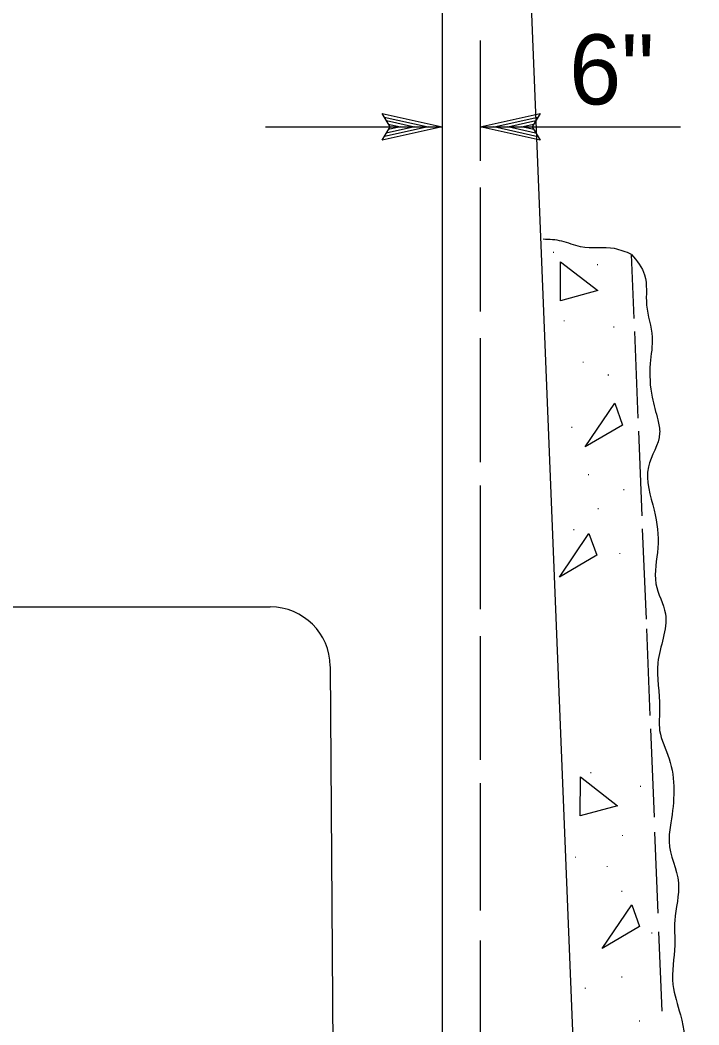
# Model space of a CAD drawing. Extents: x -894 to 866, y -476 to 714.
# Drawn here: x 37.2 to 105.1, y 434 to 534.5 of the extents above; entities that cross this region are included whole.
import ezdxf

# ---------------------------------------------------------------- set-up
doc = ezdxf.new("R2010")
doc.units = 0
for name, color, linetype in [('56 Stage 3 Anno', 7, 'Continuous'), ('57 Undefined', 7, 'Continuous'), ('59 Sndwall Anno', 7, 'Continuous'), ('60 Nongeo Data', 7, 'Continuous')]:
    doc.layers.add(name, color=color, linetype=linetype)

msp = doc.modelspace()

# ---------------------------------------------------------------- linework, layer by layer
at = {"layer": '56 Stage 3 Anno'}
for p, q in [((74.2, 523.82), (73.4, 525.16)), ((73.4, 525.16), (73.4, 525.16)), ((73.4, 525.16), (79.4, 523.82)), ((73.61, 524.8), (78.02, 523.82)), ((73.85, 524.44), (76.64, 523.82)), ((83.2, 523.82), (89.2, 525.15)), ((84.59, 523.82), (88.96, 524.79)), ((85.96, 523.82), (88.78, 524.44)), ((89.2, 525.15), (88.4, 523.82)), ((89.2, 525.15), (89.2, 525.15)), ((61.73, 523.82), (79.4, 523.82)), ((79.4, 523.82), (73.4, 522.49)), ((73.4, 522.49), (74.2, 523.82)), ((78.01, 523.81), (73.63, 522.85)), ((76.64, 523.82), (73.81, 523.19)), ((74.02, 524.1), (75.25, 523.82)), ((75.25, 523.82), (74.05, 523.55)), ((79.4, 523.82), (79.4, 523.82)), ((83.2, 523.82), (103.24, 523.82)), ((89.2, 522.48), (83.2, 523.82)), ((83.2, 523.82), (83.2, 523.82)), ((88.98, 522.83), (84.58, 523.82)), ((88.75, 523.19), (85.96, 523.82)), ((87.34, 523.82), (88.55, 524.08)), ((88.57, 523.54), (87.34, 523.82)), ((88.4, 523.82), (89.2, 522.48)), ((73.4, 522.49), (73.4, 522.49)), ((89.2, 522.48), (89.2, 522.48)), ((-11.11, 475.83), (62.22, 475.83)), ((68.22, 469.89), (68.85, 376.82))]:
    msp.add_line(p, q, dxfattribs=at)
msp.add_arc((62.22, 469.83), 6, 0.6116, 90, dxfattribs=at)
at = {"layer": '59 Sndwall Anno'}
for points in [[(91.22, 506.43), (91.25, 510.33), (94.97, 507.45)], [(93.69, 491.83), (96.66, 496.18), (97.45, 494.01)], [(91.12, 478.82), (94.08, 483.17), (94.87, 480.99)], [(93.2, 454.94), (93.23, 458.84), (96.95, 455.96)], [(95.39, 441.69), (98.36, 446.04), (99.15, 443.87)]]:
    msp.add_lwpolyline(points, close=True, dxfattribs=at)
at = {"layer": '60 Nongeo Data'}
for p, q in [((79.4, 569.07), (79.4, 361.07)), ((88.8, 524.39), (86.99, 569.07)), ((83.2, 532.46), (83.2, 520.42)), ((95.4, 361.07), (88.8, 524.39)), ((83.2, 517.74), (83.2, 505.36)), ((98.6, 504.67), (98.34, 511.07)), ((99.01, 494.71), (98.66, 503.35)), ((83.2, 502.69), (83.2, 490.31)), ((99.4, 484.92), (99.06, 493.39)), ((83.2, 487.97), (83.2, 475.59)), ((99.82, 474.6), (99.45, 483.62)), ((100.21, 464.98), (99.86, 473.65)), ((83.2, 472.92), (83.2, 460.54)), ((100.62, 454.82), (100.26, 463.66)), ((83.2, 458.2), (83.2, 445.49)), ((101, 445.23), (100.68, 453.31)), ((101.4, 435.43), (101.08, 443.35)), ((83.2, 442.48), (83.2, 430.43))]:
    msp.add_line(p, q, dxfattribs=at)
for points in [[(98.34, 511.07), (96.64, 511.64), (93.25, 511.83), (91.37, 512.39), (89.49, 512.58)], [(98.34, 511.07), (99.65, 509.01), (99.84, 506), (100.4, 502.8), (100.21, 500.16), (100.4, 496.78), (100.97, 494.52), (101.15, 493.2), (100.02, 489.82), (100.59, 485.49), (100.97, 481.73), (100.78, 478.15), (101.72, 475.14), (100.97, 470.25), (101.15, 465.74), (101.15, 463.48), (102.09, 460.66), (102.28, 454.26), (102.09, 452.38), (103.03, 448.24), (102.66, 444.48), (102.66, 442.03), (102.47, 438.08), (103.22, 435.07), (103.79, 430.74), (103.6, 427.17), (103.41, 423.97), (103.6, 419.08), (104.16, 413.81), (104.35, 410.23), (104.16, 404.4), (104.16, 397.25), (104.92, 392.55), (104.92, 388.79), (104.54, 386.9), (103.6, 384.27)]]:
    msp.add_spline(points, degree=3, dxfattribs=at)

# ---------------------------------------------------------------- texts
at = {"layer": '57 Undefined'}
msp.add_text('6"', height=7, dxfattribs=at).set_placement((92.1, 526.06))
at = {"layer": '59 Sndwall Anno'}
for p in [(90.38, 511.2), (94.78, 509.98), (91.46, 504.36), (96.41, 503.75), (93.36, 500.23), (95.87, 498.94), (92.21, 493.72), (93.9, 488.98), (97.43, 487.48), (94.85, 485.59), (92.41, 483.49), (97.02, 481.11), (94.13, 459.19), (99.09, 457.83), (97.29, 452.92), (92.58, 450.75), (95.74, 449.82), (97.23, 447.34), (100.21, 443.18), (97.23, 438.77), (93.57, 437.66), (98.97, 434.37)]:
    msp.add_text('.', height=0.8, dxfattribs=at).set_placement(p)

doc.saveas('drawing.dxf')
